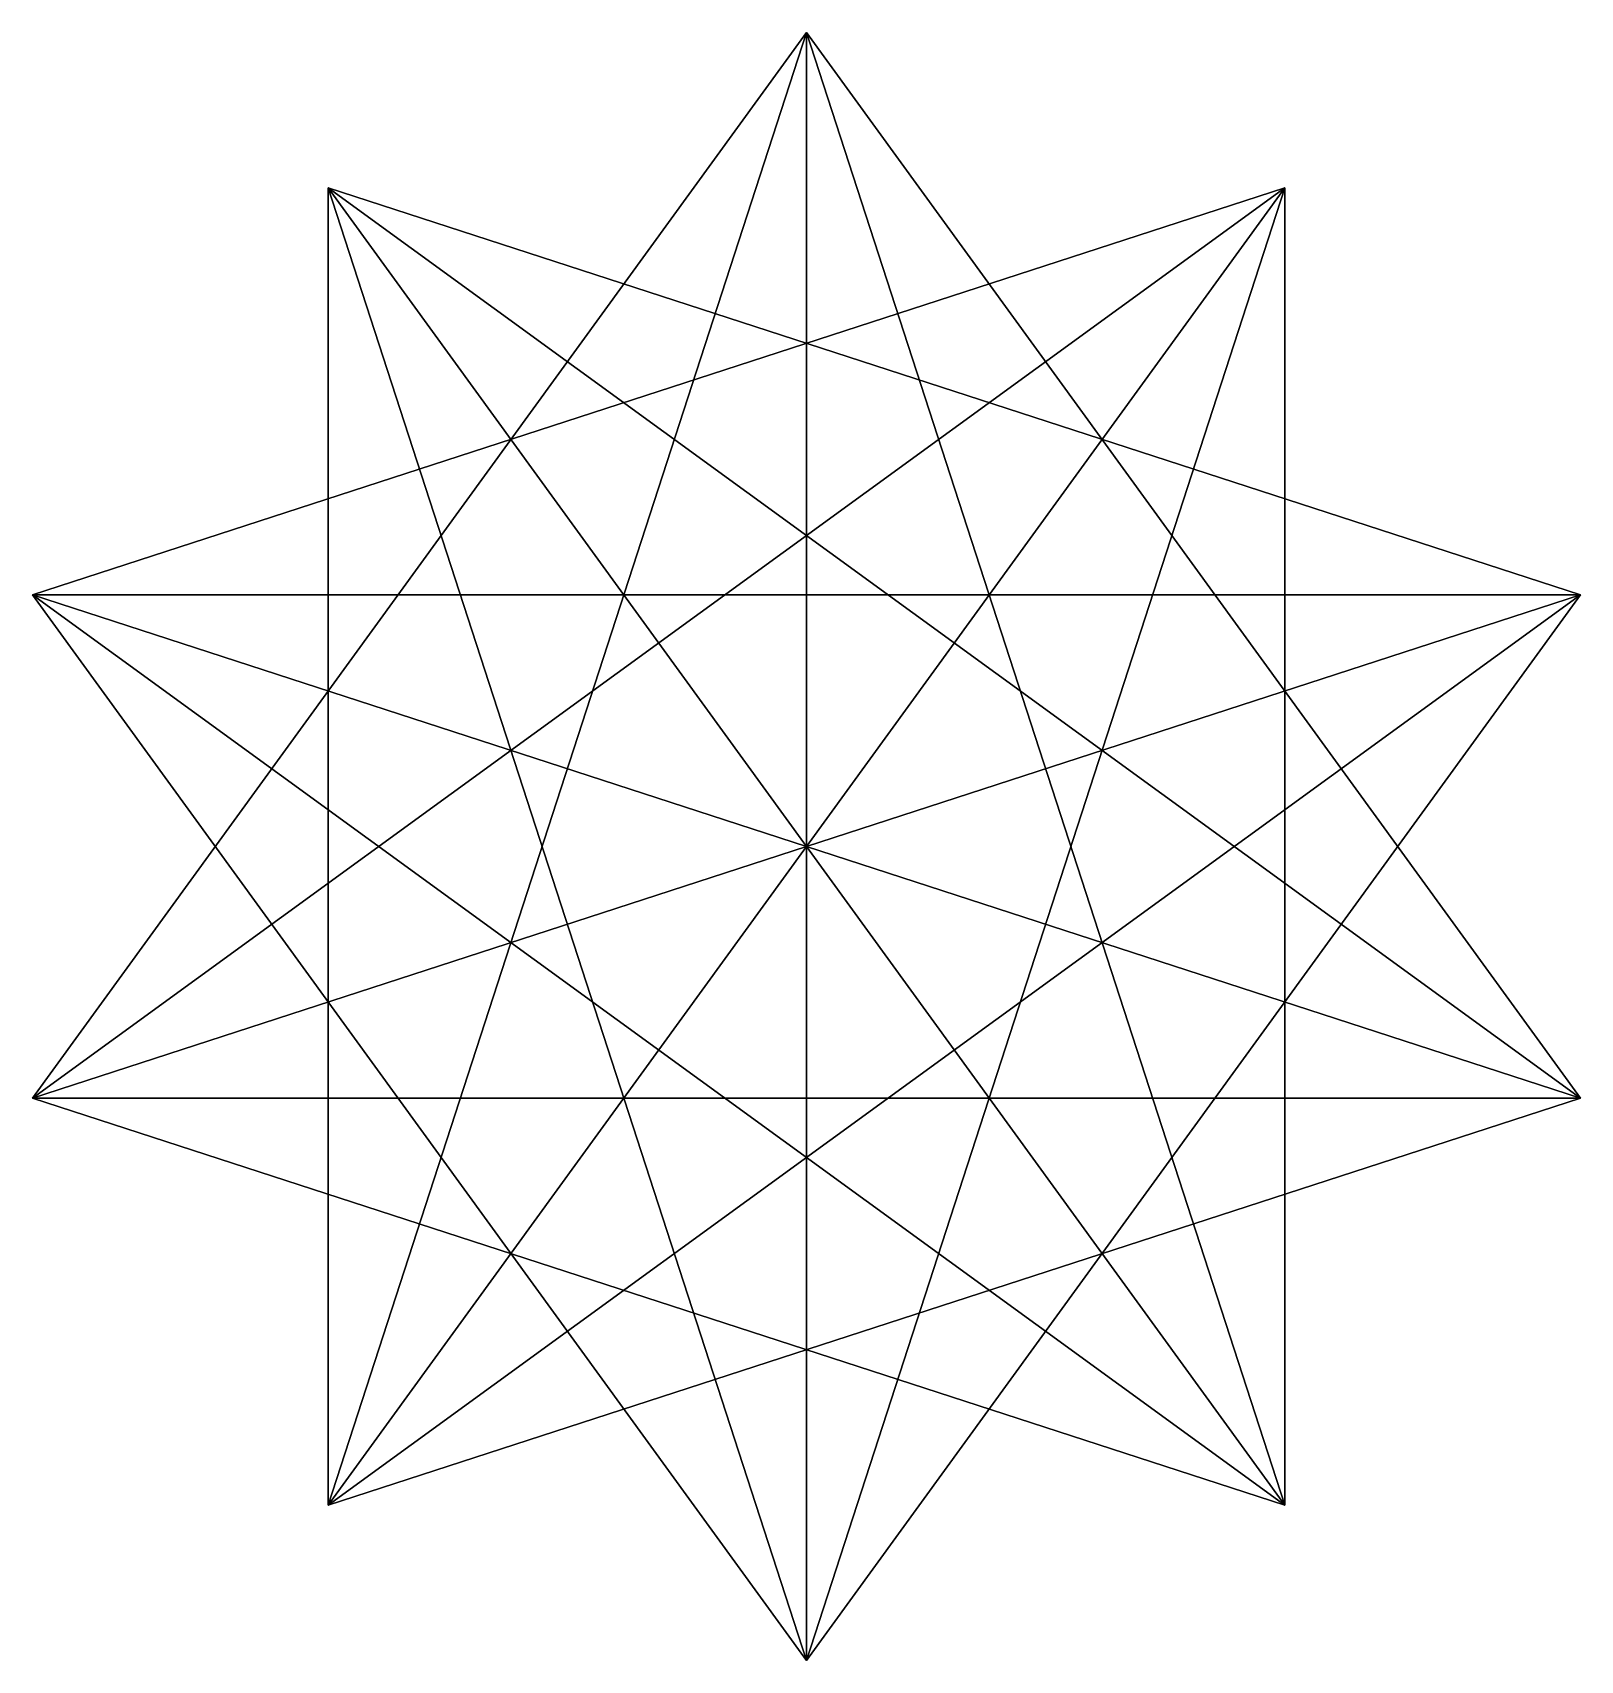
# Model space of a CAD drawing. Header units: metres. Extents: x -180 to 180, y -189 to 189.
import ezdxf

# ---------------------------------------------------------------- set-up
doc = ezdxf.new("R2010")
doc.units = ezdxf.units.M

msp = doc.modelspace()

# ---------------------------------------------------------------- linework, layer by layer
for p, q in [((-111.27, -153.15, -338.36), (0, 189.3, -338.36)), ((0, 189.3, -338.36), (111.27, -153.15, -338.36)), ((-180.03, -58.5, -527.66), (0, 189.3, -338.36)), ((0, 189.3, -338.36), (-180.03, -58.5, -527.66)), ((0, 189.3, -338.36), (-111.27, -153.15, -338.36)), ((180.03, -58.5, -527.66), (0, 189.3, -338.36)), ((0, 189.3, -338.36), (0, 0, -644.65)), ((0, 0, -644.65), (0, 189.3, -338.36)), ((111.27, -153.15, -338.36), (0, 189.3, -338.36)), ((0, 189.3, -338.36), (180.03, -58.5, -527.66)), ((111.27, 153.15, -527.66), (-180.03, -58.5, -527.66)), ((-180.03, 58.5, -338.36), (111.27, 153.15, -527.66)), ((-180.03, -58.5, -527.66), (111.27, 153.15, -527.66)), ((111.27, 153.15, -527.66), (-180.03, 58.5, -338.36)), ((180.03, -58.5, -527.66), (-111.27, 153.15, -527.66)), ((-111.27, 153.15, -527.66), (0, -189.3, -527.66)), ((0, 0, -221.37), (-111.27, 153.15, -527.66)), ((-111.27, 153.15, -527.66), (180.03, 58.5, -338.36)), ((-111.27, -153.15, -338.36), (-111.27, 153.15, -527.66)), ((-111.27, 153.15, -527.66), (0, 0, -221.37)), ((-111.27, 153.15, -527.66), (180.03, -58.5, -527.66)), ((180.03, 58.5, -338.36), (-111.27, 153.15, -527.66)), ((0, -189.3, -527.66), (-111.27, 153.15, -527.66)), ((-111.27, 153.15, -527.66), (-111.27, -153.15, -338.36)), ((0, -189.3, -527.66), (111.27, 153.15, -527.66)), ((111.27, 153.15, -527.66), (0, 0, -221.37)), ((111.27, 153.15, -527.66), (0, -189.3, -527.66)), ((0, 0, -221.37), (111.27, 153.15, -527.66)), ((111.27, -153.15, -338.36), (111.27, 153.15, -527.66)), ((111.27, 153.15, -527.66), (111.27, -153.15, -338.36)), ((-180.03, 58.5, -338.36), (180.03, 58.5, -338.36)), ((111.27, -153.15, -338.36), (-180.03, 58.5, -338.36)), ((180.03, 58.5, -338.36), (-180.03, 58.5, -338.36)), ((-180.03, 58.5, -338.36), (111.27, -153.15, -338.36)), ((0, -189.3, -527.66), (-180.03, 58.5, -338.36)), ((-180.03, 58.5, -338.36), (0, 0, -644.65)), ((0, 0, -644.65), (-180.03, 58.5, -338.36)), ((-180.03, 58.5, -338.36), (0, -189.3, -527.66)), ((180.03, 58.5, -338.36), (-111.27, -153.15, -338.36)), ((-111.27, -153.15, -338.36), (180.03, 58.5, -338.36)), ((0, -189.3, -527.66), (180.03, 58.5, -338.36)), ((180.03, 58.5, -338.36), (0, 0, -644.65)), ((0, 0, -644.65), (180.03, 58.5, -338.36)), ((180.03, 58.5, -338.36), (0, -189.3, -527.66)), ((0, 0, -644.65), (-111.27, -153.15, -338.36)), ((111.27, -153.15, -338.36), (0, 0, -644.65)), ((0, 0, -644.65), (111.27, -153.15, -338.36)), ((0, -189.3, -527.66), (0, 0, -221.37)), ((0, 0, -221.37), (180.03, -58.5, -527.66)), ((180.03, -58.5, -527.66), (0, 0, -221.37)), ((0, 0, -221.37), (-180.03, -58.5, -527.66)), ((-180.03, -58.5, -527.66), (0, 0, -221.37)), ((-111.27, -153.15, -338.36), (0, 0, -644.65)), ((0, 0, -221.37), (0, -189.3, -527.66)), ((-180.03, -58.5, -527.66), (180.03, -58.5, -527.66)), ((180.03, -58.5, -527.66), (-180.03, -58.5, -527.66)), ((-180.03, -58.5, -527.66), (111.27, -153.15, -338.36)), ((111.27, -153.15, -338.36), (-180.03, -58.5, -527.66)), ((-111.27, -153.15, -338.36), (180.03, -58.5, -527.66)), ((180.03, -58.5, -527.66), (-111.27, -153.15, -338.36))]:
    msp.add_line(p, q)

doc.saveas('drawing.dxf')
